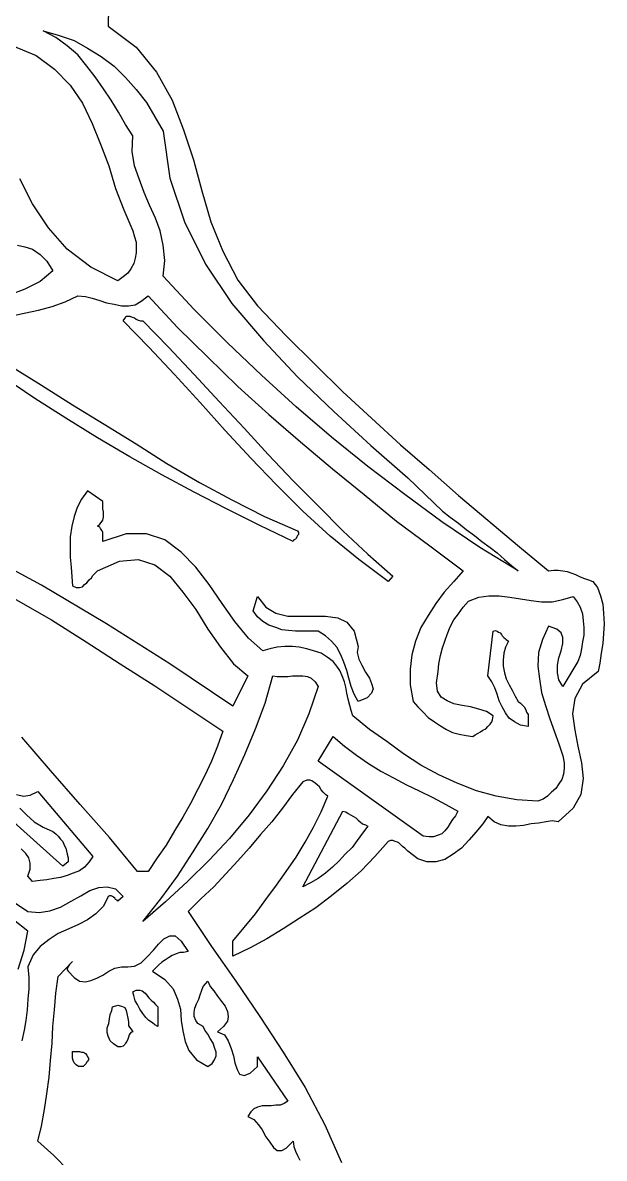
# Model space of a CAD drawing. Extents: x 0.02 to 7.46, y 0.02 to 6.95.
# Drawn here: x 6.602 to 7.372, y 3.958 to 5.461 of the extents above; entities that cross this region are included whole.
import ezdxf

# ---------------------------------------------------------------- set-up
doc = ezdxf.new("R2010")
doc.units = 0
doc.layers.add('1', color=7, linetype='Continuous')

msp = doc.modelspace()

# ---------------------------------------------------------------- linework, layer by layer
for points in [[(6.718, 5.607), (6.715, 5.456), (6.752, 5.428), (6.779, 5.395), (6.8, 5.358), (6.815, 5.319), (6.828, 5.279), (6.839, 5.238), (6.851, 5.197), (6.867, 5.158), (6.887, 5.12), (6.913, 5.086), (6.951, 5.046), (6.989, 5.008), (7.026, 4.972), (7.064, 4.937), (7.102, 4.902), (7.14, 4.869), (7.179, 4.835), (7.218, 4.802), (7.257, 4.769), (7.298, 4.735), (7.305, 4.736), (7.311, 4.736), (7.317, 4.735), (7.323, 4.734), (7.329, 4.732), (7.334, 4.73), (7.34, 4.727), (7.346, 4.725), (7.351, 4.723), (7.357, 4.721), (7.363, 4.713), (7.367, 4.702), (7.37, 4.691), (7.371, 4.679), (7.372, 4.665), (7.371, 4.652), (7.37, 4.639), (7.368, 4.626), (7.366, 4.613), (7.364, 4.602), (7.343, 4.585), (7.333, 4.566), (7.33, 4.546), (7.333, 4.524), (7.337, 4.503), (7.342, 4.481), (7.344, 4.46), (7.341, 4.439), (7.331, 4.421), (7.311, 4.403), (7.303, 4.404), (7.295, 4.403), (7.285, 4.401), (7.275, 4.4), (7.265, 4.398), (7.255, 4.397), (7.245, 4.397), (7.235, 4.399), (7.226, 4.403), (7.218, 4.41), (7.211, 4.4), (7.202, 4.389), (7.193, 4.379), (7.183, 4.368), (7.172, 4.36), (7.161, 4.353), (7.149, 4.35), (7.137, 4.35), (7.125, 4.354), (7.112, 4.364), (7.11, 4.366), (7.108, 4.368), (7.105, 4.37), (7.103, 4.372), (7.1, 4.375), (7.098, 4.376), (7.095, 4.377), (7.092, 4.378), (7.089, 4.378), (7.086, 4.377), (7.068, 4.357), (7.05, 4.338), (7.031, 4.321), (7.011, 4.305), (6.99, 4.289), (6.968, 4.275), (6.947, 4.261), (6.925, 4.248), (6.903, 4.236), (6.88, 4.225), (6.88, 4.245), (6.895, 4.263), (6.91, 4.281), (6.924, 4.3), (6.938, 4.319), (6.951, 4.337), (6.964, 4.356), (6.976, 4.376), (6.987, 4.396), (6.997, 4.416), (7.006, 4.437), (7.003, 4.439), (7, 4.442), (6.997, 4.445), (6.995, 4.449), (6.992, 4.452), (6.989, 4.454), (6.985, 4.457), (6.982, 4.458), (6.978, 4.458), (6.973, 4.456), (6.959, 4.439), (6.946, 4.421), (6.932, 4.403), (6.917, 4.386), (6.902, 4.368), (6.887, 4.351), (6.871, 4.334), (6.855, 4.317), (6.838, 4.301), (6.821, 4.284), (6.852, 4.238), (6.884, 4.192), (6.916, 4.145), (6.947, 4.098), (6.976, 4.051), (7.002, 4.002), (7.024, 3.952)], [(6.761, 5.066), (6.795, 5.031), (6.829, 4.995), (6.862, 4.959), (6.895, 4.924), (6.927, 4.889), (6.96, 4.854), (6.993, 4.821), (7.026, 4.788), (7.059, 4.757), (7.092, 4.728), (7.086, 4.721), (7.047, 4.75), (7.009, 4.781), (6.973, 4.814), (6.938, 4.849), (6.904, 4.884), (6.87, 4.921), (6.837, 4.958), (6.803, 4.995), (6.769, 5.031), (6.735, 5.066), (6.737, 5.069), (6.739, 5.072), (6.742, 5.072), (6.744, 5.072), (6.747, 5.071), (6.75, 5.07), (6.752, 5.068), (6.755, 5.067), (6.758, 5.066), (6.761, 5.066)], [(6.585, 5.007), (6.627, 4.981), (6.668, 4.955), (6.71, 4.929), (6.752, 4.903), (6.793, 4.877), (6.836, 4.852), (6.879, 4.829), (6.922, 4.807), (6.966, 4.788)], [(6.966, 4.788), (6.967, 4.786), (6.967, 4.783), (6.966, 4.782), (6.965, 4.78), (6.964, 4.778), (6.963, 4.777), (6.961, 4.776), (6.96, 4.774), (6.916, 4.795), (6.872, 4.817), (6.829, 4.839), (6.786, 4.862), (6.744, 4.886), (6.701, 4.911), (6.659, 4.937), (6.618, 4.963), (6.577, 4.991)], [(7.046, 4.635), (7.045, 4.627), (7.047, 4.618), (7.051, 4.61), (7.056, 4.601), (7.061, 4.593), (7.064, 4.586), (7.066, 4.579), (7.064, 4.573), (7.058, 4.567), (7.046, 4.562), (7.041, 4.572), (7.037, 4.582), (7.034, 4.593), (7.031, 4.603), (7.027, 4.614), (7.023, 4.624), (7.018, 4.634), (7.011, 4.642), (7.003, 4.649), (6.993, 4.655), (6.983, 4.655), (6.973, 4.655), (6.963, 4.655), (6.954, 4.656), (6.945, 4.657), (6.937, 4.66), (6.928, 4.663), (6.92, 4.668), (6.913, 4.674), (6.907, 4.682), (6.913, 4.701), (6.924, 4.687), (6.937, 4.679), (6.953, 4.675), (6.97, 4.675), (6.987, 4.675), (7.003, 4.675), (7.019, 4.673), (7.031, 4.667), (7.041, 4.655), (7.046, 4.635)], [(7.245, 4.642), (7.241, 4.634), (7.239, 4.626), (7.238, 4.617), (7.238, 4.609), (7.24, 4.6), (7.242, 4.592), (7.246, 4.584), (7.25, 4.577), (7.254, 4.569), (7.258, 4.562), (7.261, 4.56), (7.264, 4.557), (7.266, 4.555), (7.268, 4.551), (7.269, 4.548), (7.271, 4.545), (7.271, 4.541), (7.271, 4.537), (7.271, 4.533), (7.271, 4.529), (7.261, 4.531), (7.253, 4.535), (7.246, 4.54), (7.241, 4.547), (7.237, 4.555), (7.233, 4.563), (7.23, 4.572), (7.227, 4.58), (7.223, 4.588), (7.218, 4.596), (7.225, 4.655), (7.228, 4.656), (7.23, 4.655), (7.232, 4.654), (7.234, 4.653), (7.236, 4.651), (7.237, 4.649), (7.239, 4.647), (7.241, 4.645), (7.242, 4.644), (7.245, 4.642)], [(6.598, 4.421), (6.607, 4.412), (6.617, 4.403), (6.629, 4.396), (6.642, 4.39)], [(6.642, 4.39), (6.646, 4.387), (6.649, 4.384), (6.652, 4.38), (6.655, 4.377), (6.657, 4.372), (6.659, 4.368), (6.66, 4.364), (6.661, 4.36), (6.662, 4.355), (6.662, 4.35), (6.655, 4.344), (6.582, 4.41)], [(6.781, 4.158), (6.781, 4.132), (6.777, 4.134), (6.774, 4.137), (6.769, 4.14), (6.765, 4.144), (6.761, 4.149), (6.757, 4.155), (6.754, 4.161), (6.751, 4.166), (6.749, 4.173), (6.748, 4.178), (6.752, 4.18), (6.757, 4.18), (6.76, 4.179), (6.764, 4.176), (6.766, 4.174), (6.769, 4.17), (6.772, 4.167), (6.775, 4.164), (6.778, 4.161), (6.781, 4.158)], [(6.748, 4.125), (6.745, 4.124), (6.743, 4.121), (6.742, 4.118), (6.741, 4.115), (6.74, 4.112), (6.738, 4.11), (6.737, 4.108), (6.735, 4.106), (6.732, 4.105), (6.728, 4.105), (6.722, 4.109), (6.718, 4.113), (6.715, 4.119), (6.714, 4.124), (6.714, 4.13), (6.716, 4.136), (6.717, 4.142), (6.718, 4.148), (6.72, 4.153), (6.721, 4.158), (6.728, 4.16), (6.733, 4.159), (6.737, 4.157), (6.739, 4.153), (6.74, 4.149), (6.741, 4.143), (6.742, 4.138), (6.742, 4.133), (6.745, 4.129), (6.748, 4.125)], [(6.688, 4.092), (6.689, 4.09), (6.689, 4.088), (6.688, 4.086), (6.687, 4.085), (6.686, 4.083), (6.685, 4.082), (6.683, 4.08), (6.682, 4.079), (6.678, 4.079), (6.676, 4.079), (6.673, 4.081), (6.672, 4.082), (6.67, 4.084), (6.669, 4.087), (6.668, 4.09), (6.668, 4.093), (6.668, 4.096), (6.668, 4.099), (6.671, 4.099), (6.674, 4.099), (6.677, 4.099), (6.68, 4.098), (6.682, 4.098), (6.684, 4.097), (6.685, 4.096), (6.687, 4.094), (6.688, 4.092)]]:
    msp.add_lwpolyline(points)
at = {"layer": '1'}
for points in [[(6.788, 5.317), (6.797, 5.255), (6.816, 5.197), (6.844, 5.141), (6.879, 5.089), (6.921, 5.04), (6.966, 4.992), (7.014, 4.946), (7.063, 4.901), (7.112, 4.858), (7.158, 4.814), (7.168, 4.806), (7.179, 4.798), (7.189, 4.79), (7.2, 4.782), (7.21, 4.774), (7.221, 4.766), (7.23, 4.759), (7.24, 4.75), (7.249, 4.742), (7.258, 4.735), (7.207, 4.766), (7.157, 4.8), (7.108, 4.836), (7.059, 4.873), (7.011, 4.912), (6.964, 4.952), (6.918, 4.994), (6.873, 5.037), (6.829, 5.081), (6.788, 5.125), (6.79, 5.146), (6.788, 5.166), (6.784, 5.185), (6.778, 5.202), (6.77, 5.219), (6.763, 5.236), (6.756, 5.254), (6.75, 5.271), (6.747, 5.29), (6.748, 5.311), (6.738, 5.326), (6.729, 5.342), (6.719, 5.358), (6.709, 5.373), (6.698, 5.389), (6.687, 5.403), (6.675, 5.418), (6.661, 5.43), (6.646, 5.441), (6.629, 5.45), (6.649, 5.444), (6.67, 5.437), (6.688, 5.427), (6.706, 5.416), (6.723, 5.403), (6.738, 5.388), (6.752, 5.372), (6.766, 5.355), (6.777, 5.336), (6.788, 5.317)], [(6.589, 5.43), (6.62, 5.417), (6.644, 5.399), (6.665, 5.378), (6.681, 5.354), (6.694, 5.327), (6.705, 5.3), (6.716, 5.271), (6.725, 5.241), (6.736, 5.213), (6.748, 5.185), (6.75, 5.177), (6.752, 5.17), (6.752, 5.163), (6.752, 5.156), (6.751, 5.149), (6.749, 5.142), (6.745, 5.135), (6.741, 5.129), (6.735, 5.124), (6.728, 5.119), (6.692, 5.137), (6.661, 5.161), (6.636, 5.189), (6.615, 5.221), (6.598, 5.254)], [(6.595, 5.166), (6.605, 5.164), (6.615, 5.161), (6.625, 5.154), (6.634, 5.145), (6.642, 5.132), (6.625, 5.118), (6.605, 5.108), (6.584, 5.1)], [(6.586, 5.072), (6.604, 5.076), (6.623, 5.08), (6.641, 5.085), (6.658, 5.091), (6.675, 5.099), (6.685, 5.098), (6.694, 5.096), (6.704, 5.093), (6.713, 5.09), (6.723, 5.088), (6.733, 5.086), (6.742, 5.086), (6.751, 5.087), (6.759, 5.092), (6.768, 5.099), (6.807, 5.057), (6.847, 5.018), (6.887, 4.979), (6.928, 4.942), (6.97, 4.906), (7.012, 4.87), (7.054, 4.836), (7.097, 4.801), (7.141, 4.768), (7.185, 4.735), (7.173, 4.721), (7.16, 4.707), (7.149, 4.692), (7.139, 4.676), (7.129, 4.66), (7.122, 4.642), (7.117, 4.624), (7.115, 4.605), (7.115, 4.584), (7.119, 4.562), (7.125, 4.555), (7.132, 4.548), (7.139, 4.541), (7.147, 4.535), (7.155, 4.53), (7.163, 4.525), (7.171, 4.521), (7.18, 4.519), (7.189, 4.517), (7.198, 4.516), (7.201, 4.518), (7.205, 4.52), (7.208, 4.522), (7.211, 4.524), (7.215, 4.526), (7.218, 4.529), (7.221, 4.532), (7.223, 4.535), (7.224, 4.538), (7.225, 4.543), (7.216, 4.549), (7.206, 4.552), (7.195, 4.555), (7.184, 4.557), (7.173, 4.559), (7.164, 4.563), (7.156, 4.568), (7.151, 4.576), (7.15, 4.587), (7.152, 4.602), (7.153, 4.612), (7.155, 4.623), (7.158, 4.633), (7.161, 4.642), (7.164, 4.651), (7.168, 4.661), (7.173, 4.67), (7.179, 4.678), (7.185, 4.687), (7.192, 4.695), (7.206, 4.7), (7.219, 4.702), (7.233, 4.702), (7.247, 4.7), (7.261, 4.698), (7.275, 4.696), (7.289, 4.694), (7.303, 4.694), (7.317, 4.697), (7.331, 4.701), (7.336, 4.694), (7.34, 4.687), (7.343, 4.678), (7.344, 4.669), (7.345, 4.66), (7.345, 4.65), (7.343, 4.641), (7.342, 4.632), (7.34, 4.623), (7.337, 4.615), (7.317, 4.582), (7.312, 4.591), (7.31, 4.6), (7.31, 4.61), (7.312, 4.62), (7.315, 4.629), (7.317, 4.639), (7.317, 4.647), (7.315, 4.653), (7.309, 4.658), (7.298, 4.662), (7.29, 4.644), (7.285, 4.627), (7.284, 4.609), (7.286, 4.592), (7.289, 4.574), (7.294, 4.557), (7.3, 4.539), (7.306, 4.522), (7.312, 4.506), (7.317, 4.49), (7.319, 4.481), (7.319, 4.474), (7.318, 4.466), (7.316, 4.459), (7.312, 4.453), (7.308, 4.447), (7.302, 4.442), (7.297, 4.437), (7.291, 4.433), (7.284, 4.43), (7.256, 4.432), (7.229, 4.437), (7.203, 4.444), (7.177, 4.454), (7.153, 4.465), (7.129, 4.478), (7.106, 4.493), (7.084, 4.509), (7.061, 4.525), (7.039, 4.543), (7.037, 4.55), (7.035, 4.557), (7.033, 4.565), (7.031, 4.573), (7.03, 4.581), (7.028, 4.588), (7.025, 4.596), (7.022, 4.603), (7.018, 4.609), (7.013, 4.615), (7.005, 4.621), (6.997, 4.626), (6.987, 4.629), (6.978, 4.632), (6.968, 4.634), (6.959, 4.635), (6.949, 4.635), (6.939, 4.634), (6.929, 4.632), (6.92, 4.629), (6.901, 4.646), (6.883, 4.668), (6.866, 4.692), (6.849, 4.717), (6.831, 4.74), (6.812, 4.76), (6.79, 4.776), (6.766, 4.784), (6.739, 4.784), (6.708, 4.774), (6.708, 4.777), (6.708, 4.78), (6.708, 4.783), (6.708, 4.786), (6.707, 4.788), (6.706, 4.79), (6.705, 4.791), (6.704, 4.793), (6.701, 4.794), (6.704, 4.797), (6.706, 4.799), (6.708, 4.802), (6.709, 4.806), (6.709, 4.809), (6.709, 4.813), (6.708, 4.817), (6.708, 4.82), (6.708, 4.824), (6.708, 4.827), (6.688, 4.841), (6.68, 4.83), (6.674, 4.819), (6.67, 4.807), (6.667, 4.794), (6.665, 4.78), (6.665, 4.766), (6.665, 4.753), (6.666, 4.74), (6.667, 4.727), (6.668, 4.715), (6.673, 4.713), (6.677, 4.713), (6.681, 4.714), (6.684, 4.717), (6.687, 4.719), (6.69, 4.723), (6.693, 4.726), (6.695, 4.729), (6.698, 4.732), (6.701, 4.735), (6.73, 4.748), (6.755, 4.75), (6.777, 4.743), (6.797, 4.728), (6.814, 4.707), (6.831, 4.684), (6.847, 4.658), (6.864, 4.634), (6.881, 4.612), (6.9, 4.596), (6.88, 4.556), (6.797, 4.612), (6.713, 4.665), (6.627, 4.716), (6.54, 4.763)], [(6.593, 4.697), (6.64, 4.67), (6.686, 4.641), (6.731, 4.612), (6.777, 4.583), (6.822, 4.553), (6.867, 4.523)], [(6.993, 4.582), (6.981, 4.546), (6.966, 4.511), (6.947, 4.477), (6.925, 4.444), (6.902, 4.412), (6.876, 4.381), (6.849, 4.352), (6.82, 4.324), (6.791, 4.297), (6.761, 4.271), (6.785, 4.301), (6.807, 4.331), (6.827, 4.362), (6.847, 4.394), (6.865, 4.426), (6.881, 4.459), (6.896, 4.492), (6.91, 4.526), (6.923, 4.56), (6.933, 4.596), (6.939, 4.595), (6.946, 4.595), (6.953, 4.595), (6.959, 4.596), (6.966, 4.596), (6.973, 4.596), (6.979, 4.595), (6.984, 4.593), (6.989, 4.588), (6.993, 4.582)], [(6.867, 4.523), (6.86, 4.503), (6.852, 4.483), (6.843, 4.464), (6.834, 4.446), (6.824, 4.427), (6.814, 4.409), (6.803, 4.391), (6.792, 4.372), (6.78, 4.355), (6.768, 4.337), (6.754, 4.337), (6.717, 4.382), (6.678, 4.426), (6.639, 4.471), (6.601, 4.515)], [(7.178, 4.417), (7.175, 4.411), (7.171, 4.406), (7.168, 4.401), (7.165, 4.396), (7.161, 4.391), (7.157, 4.387), (7.152, 4.385), (7.146, 4.383), (7.14, 4.383), (7.132, 4.384), (6.993, 4.483), (7.013, 4.516), (7.028, 4.503), (7.044, 4.491), (7.06, 4.48), (7.076, 4.47), (7.093, 4.461), (7.11, 4.452), (7.127, 4.444), (7.145, 4.435), (7.162, 4.426), (7.178, 4.417)], [(6.594, 4.439), (6.603, 4.437), (6.612, 4.438), (6.622, 4.443), (6.695, 4.357), (6.69, 4.35), (6.684, 4.343), (6.677, 4.338), (6.669, 4.335), (6.661, 4.332), (6.652, 4.329), (6.643, 4.328), (6.634, 4.326), (6.625, 4.325), (6.615, 4.324), (6.609, 4.331), (6.612, 4.34), (6.612, 4.348), (6.61, 4.355), (6.606, 4.361), (6.6, 4.367)], [(7.059, 4.397), (7.052, 4.388), (7.045, 4.378), (7.038, 4.369), (7.029, 4.36), (7.021, 4.351), (7.012, 4.343), (7.003, 4.335), (6.993, 4.328), (6.983, 4.322), (6.973, 4.317), (7.026, 4.417), (7.03, 4.416), (7.033, 4.414), (7.036, 4.412), (7.04, 4.41), (7.043, 4.408), (7.046, 4.405), (7.049, 4.403), (7.052, 4.4), (7.056, 4.399), (7.059, 4.397)], [(6.609, 4.284), (6.624, 4.283), (6.638, 4.285), (6.652, 4.29), (6.666, 4.298), (6.679, 4.305), (6.691, 4.312), (6.703, 4.316), (6.714, 4.317), (6.725, 4.314), (6.735, 4.304), (6.728, 4.298), (6.727, 4.299), (6.725, 4.3), (6.724, 4.302), (6.722, 4.303), (6.721, 4.304), (6.719, 4.305), (6.717, 4.305), (6.715, 4.304), (6.709, 4.291), (6.699, 4.281), (6.688, 4.273), (6.676, 4.267), (6.663, 4.261), (6.649, 4.255), (6.637, 4.247), (6.625, 4.238), (6.616, 4.227), (6.609, 4.211), (6.61, 4.197), (6.61, 4.182), (6.609, 4.168), (6.608, 4.154), (6.606, 4.14), (6.604, 4.127), (6.601, 4.113)], [(6.59, 4.297), (6.609, 4.284)], [(6.596, 4.208), (6.604, 4.233), (6.609, 4.258), (6.59, 4.273)], [(6.663, 3.941), (6.643, 3.961), (6.622, 3.98), (6.627, 4), (6.631, 4.022), (6.634, 4.043), (6.637, 4.065), (6.639, 4.087), (6.641, 4.11), (6.642, 4.132), (6.644, 4.154), (6.646, 4.176), (6.649, 4.198), (6.668, 4.218), (6.667, 4.217), (6.665, 4.215), (6.664, 4.214), (6.663, 4.212), (6.662, 4.211), (6.661, 4.209), (6.661, 4.207), (6.662, 4.205), (6.67, 4.197), (6.677, 4.192), (6.685, 4.191), (6.692, 4.193), (6.7, 4.196), (6.708, 4.2), (6.716, 4.205), (6.724, 4.209), (6.733, 4.211), (6.741, 4.211), (6.75, 4.212), (6.759, 4.216), (6.767, 4.224), (6.775, 4.233), (6.782, 4.241), (6.789, 4.248), (6.797, 4.252), (6.804, 4.252), (6.812, 4.245), (6.821, 4.231)], [(6.821, 4.231), (6.815, 4.23), (6.81, 4.23), (6.805, 4.228), (6.8, 4.226), (6.795, 4.223), (6.791, 4.22), (6.786, 4.217), (6.782, 4.213), (6.778, 4.209), (6.774, 4.205), (6.79, 4.194), (6.801, 4.182), (6.807, 4.168), (6.811, 4.155), (6.812, 4.14), (6.814, 4.126), (6.817, 4.112), (6.822, 4.1), (6.832, 4.088), (6.847, 4.079), (6.853, 4.083), (6.856, 4.088), (6.858, 4.093), (6.858, 4.098), (6.856, 4.104), (6.854, 4.11), (6.85, 4.116), (6.847, 4.122), (6.843, 4.127), (6.841, 4.132), (6.834, 4.136), (6.831, 4.14), (6.829, 4.145), (6.829, 4.151), (6.83, 4.156), (6.832, 4.162), (6.835, 4.168), (6.837, 4.174), (6.839, 4.18), (6.841, 4.185), (6.847, 4.192), (6.85, 4.185), (6.855, 4.179), (6.86, 4.172), (6.865, 4.165), (6.87, 4.159), (6.873, 4.152), (6.874, 4.145), (6.873, 4.139), (6.868, 4.132), (6.86, 4.125), (6.869, 4.121), (6.874, 4.113), (6.878, 4.103), (6.881, 4.093), (6.883, 4.084), (6.886, 4.075), (6.889, 4.069), (6.895, 4.067), (6.903, 4.07), (6.913, 4.079), (6.913, 4.092), (6.953, 4.033), (6.948, 4.03), (6.943, 4.028), (6.937, 4.028), (6.931, 4.027), (6.925, 4.027), (6.919, 4.027), (6.913, 4.025), (6.908, 4.023), (6.904, 4.019), (6.9, 4.013), (6.908, 4.009), (6.914, 4.002), (6.919, 3.995), (6.924, 3.986), (6.929, 3.979), (6.934, 3.972), (6.939, 3.968), (6.945, 3.968), (6.951, 3.971), (6.96, 3.98), (6.961, 3.973), (6.963, 3.967), (6.966, 3.961), (6.969, 3.955)]]:
    msp.add_lwpolyline(points, dxfattribs=at)

doc.saveas('drawing.dxf')
